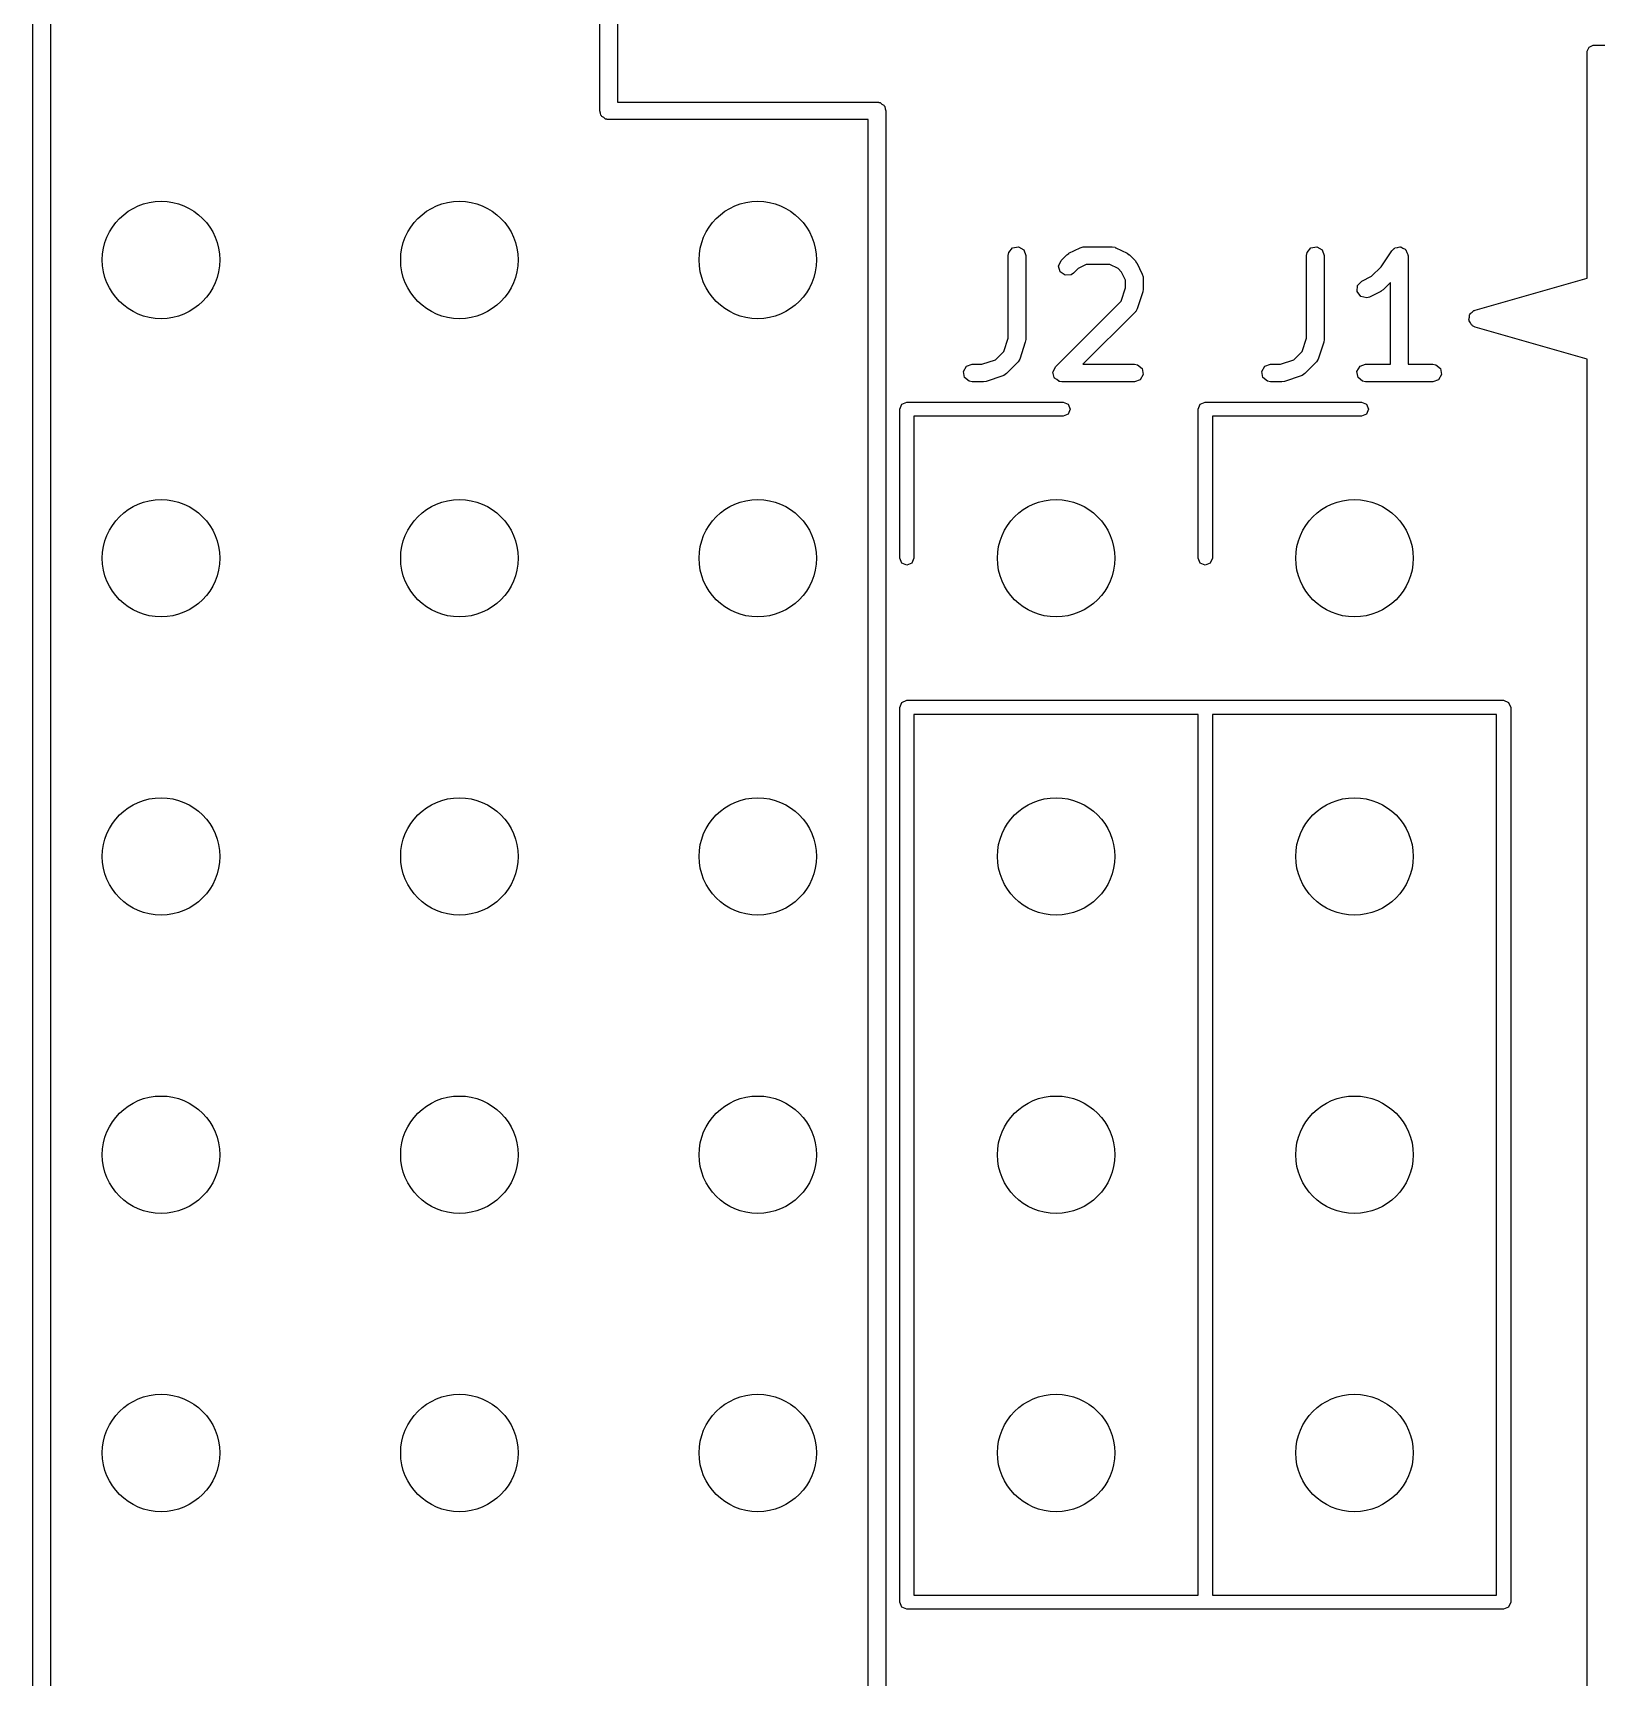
# Model space of a CAD drawing. Extents: x 51 to 109, y -109 to -51.2.
# Drawn here: x 50.98 to 64.29, y -90.81 to -76.81 of the extents above; entities that cross this region are included whole.
import ezdxf

# ---------------------------------------------------------------- set-up
doc = ezdxf.new("R2010")
doc.units = 0
doc.layers.add('BLACK', color=7, linetype='CONTINUOUS')

msp = doc.modelspace()

# ---------------------------------------------------------------- linework, layer by layer
at = {"layer": 'BLACK', "linetype": 'CONTINUOUS'}
for p, q in [((50.979, -102.616), (50.979, -75.184)), ((55.955, -75.184), (55.955, -77.395)), ((51.129, -75.259), (51.129, -102.541)), ((55.805, -77.47), (55.805, -75.259)), ((64.212, -76.962), (64.2266, -76.9266)), ((64.212, -78.894), (64.212, -76.962)), ((64.2266, -76.9266), (64.262, -76.912)), ((64.262, -76.912), (95.758, -76.912)), ((55.955, -77.395), (58.166, -77.395)), ((58.166, -77.395), (58.1757, -77.3967)), ((58.1757, -77.3967), (58.179, -77.3961)), ((58.179, -77.3961), (58.1819, -77.3978)), ((58.1819, -77.3978), (58.1917, -77.3995)), ((58.1917, -77.3995), (58.2066, -77.412)), ((58.2066, -77.412), (58.2235, -77.4218)), ((58.2235, -77.4218), (58.2258, -77.4281)), ((58.2258, -77.4281), (58.231, -77.4325)), ((58.231, -77.4325), (58.2343, -77.4517)), ((55.8117, -77.4883), (55.805, -77.47)), ((55.815, -77.5075), (55.8117, -77.4883)), ((55.8202, -77.5118), (55.815, -77.5075)), ((55.8225, -77.5182), (55.8202, -77.5118)), ((55.8394, -77.528), (55.8225, -77.5182)), ((55.8543, -77.5405), (55.8394, -77.528)), ((55.8641, -77.5422), (55.8543, -77.5405)), ((55.867, -77.5439), (55.8641, -77.5422)), ((55.8703, -77.5433), (55.867, -77.5439)), ((55.88, -77.545), (55.8703, -77.5433)), ((58.091, -77.545), (55.88, -77.545)), ((58.091, -100.33), (58.091, -77.545)), ((58.2343, -77.4517), (58.241, -77.47)), ((58.241, -77.47), (58.241, -100.255)), ((59.2817, -78.7028), (59.2862, -78.6772)), ((59.2862, -78.6772), (59.3192, -78.6379)), ((59.3192, -78.6379), (59.3697, -78.629)), ((59.3697, -78.629), (59.4141, -78.6546)), ((59.4141, -78.6546), (59.4317, -78.7028)), ((59.7798, -78.6974), (59.7982, -78.6845)), ((59.7982, -78.6845), (59.7993, -78.6834)), ((59.7993, -78.6834), (59.8946, -78.6357)), ((59.8946, -78.6357), (59.9195, -78.6283)), ((59.9195, -78.6283), (59.9239, -78.6294)), ((59.9239, -78.6294), (59.9281, -78.6278)), ((59.9281, -78.6278), (60.1662, -78.6278)), ((60.1662, -78.6278), (60.1918, -78.6323)), ((60.1918, -78.6323), (60.1953, -78.6352)), ((60.1953, -78.6352), (60.1997, -78.6357)), ((60.1997, -78.6357), (60.295, -78.6834)), ((60.295, -78.6834), (60.313, -78.6967)), ((60.313, -78.6967), (60.3145, -78.6974)), ((61.8217, -78.7028), (61.8262, -78.6772)), ((61.8262, -78.6772), (61.8592, -78.6379)), ((61.8592, -78.6379), (61.9097, -78.629)), ((61.9097, -78.629), (61.9541, -78.6546)), ((61.9541, -78.6546), (61.9717, -78.7028)), ((62.4574, -78.7979), (62.5485, -78.6612)), ((62.5485, -78.6612), (62.5665, -78.6424)), ((62.5665, -78.6424), (62.5707, -78.6412)), ((62.5707, -78.6412), (62.5735, -78.6379)), ((62.5735, -78.6379), (62.5949, -78.6341)), ((62.5949, -78.6341), (62.6158, -78.628)), ((62.6158, -78.628), (62.6197, -78.6297)), ((62.6197, -78.6297), (62.624, -78.629)), ((62.624, -78.629), (62.6428, -78.6398)), ((62.6428, -78.6398), (62.6628, -78.6486)), ((62.6628, -78.6486), (62.6647, -78.6525)), ((62.6647, -78.6525), (62.6684, -78.6546)), ((62.6684, -78.6546), (62.6758, -78.6751)), ((62.6758, -78.6751), (62.6855, -78.6946)), ((62.6855, -78.6946), (62.6845, -78.6988)), ((59.2817, -79.4049), (59.2817, -78.7028)), ((59.4317, -78.7028), (59.4317, -79.4171)), ((59.7105, -78.7915), (59.7322, -78.745)), ((59.7238, -78.8411), (59.7105, -78.7915)), ((59.7322, -78.745), (59.7798, -78.6974)), ((59.8773, -78.8121), (59.8383, -78.8511)), ((59.9458, -78.7778), (59.8773, -78.8121)), ((60.1485, -78.7778), (59.9458, -78.7778)), ((60.217, -78.8121), (60.1485, -78.7778)), ((60.2474, -78.8425), (60.217, -78.8121)), ((60.3145, -78.6974), (60.3621, -78.745)), ((60.3621, -78.745), (60.3749, -78.7634)), ((60.3749, -78.7634), (60.3761, -78.7645)), ((60.3761, -78.7645), (60.4237, -78.8598)), ((61.8217, -79.4049), (61.8217, -78.7028)), ((61.9717, -78.7028), (61.9717, -79.4171)), ((62.376, -78.8793), (62.4574, -78.7979)), ((62.6845, -78.6988), (62.686, -78.7028)), ((62.686, -78.7028), (62.686, -79.6278)), ((59.7658, -78.8705), (59.7238, -78.8411)), ((59.8169, -78.866), (59.7658, -78.8705)), ((59.8383, -78.8511), (59.8169, -78.866)), ((60.2435, -79.0909), (60.2817, -78.9764)), ((60.2817, -78.911), (60.2474, -78.8425)), ((60.2817, -78.9764), (60.2817, -78.911)), ((60.4237, -78.8598), (60.4312, -78.8847)), ((60.4312, -78.8847), (60.4301, -78.8891)), ((60.4301, -78.8891), (60.4317, -78.8933)), ((60.4317, -78.8933), (60.4317, -78.9885)), ((62.2533, -79.0099), (62.2564, -78.9587)), ((62.2564, -78.9587), (62.2917, -78.9215)), ((62.2917, -78.9215), (62.376, -78.8793)), ((62.536, -78.9315), (62.4735, -78.9939)), ((62.536, -79.6278), (62.536, -78.9315)), ((63.2574, -79.1668), (64.212, -78.894)), ((59.6846, -79.6498), (60.2435, -79.0909)), ((60.4278, -79.0123), (60.3802, -79.1551)), ((60.4317, -78.9885), (60.4278, -79.0106)), ((60.4278, -79.0106), (60.4278, -79.0123)), ((62.2839, -79.0511), (62.2533, -79.0099)), ((62.3338, -79.063), (62.2839, -79.0511)), ((62.3588, -79.0556), (62.3338, -79.063)), ((62.454, -79.008), (62.3588, -79.0556)), ((62.4551, -79.0068), (62.454, -79.008)), ((62.4735, -78.9939), (62.4551, -79.0068)), ((60.3621, -79.1844), (59.9187, -79.6278)), ((60.364, -79.1804), (60.3621, -79.1844)), ((60.3678, -79.178), (60.364, -79.1804)), ((60.3802, -79.1551), (60.3678, -79.178)), ((63.2034, -79.2466), (63.2084, -79.2266)), ((63.2058, -79.2516), (63.2034, -79.2466)), ((63.2052, -79.2571), (63.2058, -79.2516)), ((63.2084, -79.2266), (63.2105, -79.2061)), ((63.2105, -79.2061), (63.2145, -79.2022)), ((63.2145, -79.2022), (63.2158, -79.1969)), ((63.2158, -79.1969), (63.2325, -79.1847)), ((63.2325, -79.1847), (63.2474, -79.1704)), ((63.2474, -79.1704), (63.2529, -79.17)), ((63.2529, -79.17), (63.2574, -79.1668)), ((63.2168, -79.2742), (63.2052, -79.2571)), ((63.2258, -79.2928), (63.2168, -79.2742)), ((63.2308, -79.295), (63.2258, -79.2928)), ((63.2339, -79.2996), (63.2308, -79.295)), ((63.2574, -79.311), (63.2339, -79.2996)), ((64.212, -79.5837), (63.2574, -79.311)), ((59.1733, -79.5896), (59.2435, -79.5194)), ((59.2435, -79.5194), (59.2817, -79.4049)), ((59.4278, -79.4408), (59.3802, -79.5837)), ((59.4317, -79.4171), (59.4278, -79.4392)), ((59.4278, -79.4392), (59.4278, -79.4408)), ((61.7133, -79.5896), (61.7835, -79.5194)), ((61.7835, -79.5194), (61.8217, -79.4049)), ((61.9678, -79.4408), (61.9202, -79.5837)), ((61.9717, -79.4171), (61.9678, -79.4392)), ((61.9678, -79.4392), (61.9678, -79.4408)), ((58.9019, -79.6898), (58.9275, -79.6454)), ((58.9275, -79.6454), (58.9757, -79.6278)), ((58.9757, -79.6278), (59.0588, -79.6278)), ((59.0588, -79.6278), (59.1733, -79.5896)), ((59.3621, -79.613), (59.2668, -79.7082)), ((59.364, -79.6089), (59.3621, -79.613)), ((59.3678, -79.6066), (59.364, -79.6089)), ((59.3802, -79.5837), (59.3678, -79.6066)), ((59.6638, -79.6898), (59.675, -79.6702)), ((59.675, -79.6702), (59.6846, -79.6498)), ((59.9187, -79.6278), (60.3567, -79.6278)), ((60.3567, -79.6278), (60.3823, -79.6323)), ((60.3823, -79.6323), (60.4216, -79.6653)), ((60.4216, -79.6653), (60.4305, -79.7158)), ((61.4419, -79.6898), (61.4675, -79.6454)), ((61.4675, -79.6454), (61.5157, -79.6278)), ((61.5157, -79.6278), (61.5988, -79.6278)), ((61.5988, -79.6278), (61.7133, -79.5896)), ((61.9021, -79.613), (61.8068, -79.7082)), ((61.904, -79.6089), (61.9021, -79.613)), ((61.9078, -79.6066), (61.904, -79.6089)), ((61.9202, -79.5837), (61.9078, -79.6066)), ((62.2514, -79.6898), (62.277, -79.6454)), ((62.277, -79.6454), (62.3252, -79.6278)), ((62.3252, -79.6278), (62.536, -79.6278)), ((62.686, -79.6278), (62.8967, -79.6278)), ((62.8967, -79.6278), (62.9223, -79.6323)), ((62.9223, -79.6323), (62.9616, -79.6653)), ((62.9616, -79.6653), (62.9705, -79.7158)), ((64.212, -104.319), (64.212, -79.5837)), ((58.9108, -79.7403), (58.9019, -79.6898)), ((58.9501, -79.7733), (58.9108, -79.7403)), ((58.9757, -79.7778), (58.9501, -79.7733)), ((59.071, -79.7778), (58.9757, -79.7778)), ((59.0725, -79.7773), (59.071, -79.7778)), ((59.0947, -79.774), (59.0725, -79.7773)), ((59.2375, -79.7264), (59.0947, -79.774)), ((59.241, -79.7236), (59.2375, -79.7264)), ((59.2455, -79.7232), (59.241, -79.7236)), ((59.2668, -79.7082), (59.2455, -79.7232)), ((59.6629, -79.6963), (59.6644, -79.6932)), ((59.6687, -79.7181), (59.6629, -79.6963)), ((59.6644, -79.6932), (59.6638, -79.6898)), ((59.6727, -79.7403), (59.6687, -79.7181)), ((59.6753, -79.7425), (59.6727, -79.7403)), ((59.6762, -79.7458), (59.6753, -79.7425)), ((59.6947, -79.7588), (59.6762, -79.7458)), ((59.712, -79.7733), (59.6947, -79.7588)), ((59.7166, -79.7741), (59.712, -79.7733)), ((59.7182, -79.7753), (59.7166, -79.7741)), ((59.7215, -79.775), (59.7182, -79.7753)), ((59.7376, -79.7778), (59.7215, -79.775)), ((60.3567, -79.7778), (59.7376, -79.7778)), ((60.4049, -79.7603), (60.3567, -79.7778)), ((60.4305, -79.7158), (60.4049, -79.7603)), ((61.4508, -79.7403), (61.4419, -79.6898)), ((61.4901, -79.7733), (61.4508, -79.7403)), ((61.5157, -79.7778), (61.4901, -79.7733)), ((61.611, -79.7778), (61.5157, -79.7778)), ((61.6125, -79.7773), (61.611, -79.7778)), ((61.6347, -79.774), (61.6125, -79.7773)), ((61.7775, -79.7264), (61.6347, -79.774)), ((61.781, -79.7236), (61.7775, -79.7264)), ((61.7855, -79.7232), (61.781, -79.7236)), ((61.8068, -79.7082), (61.7855, -79.7232)), ((62.2603, -79.7403), (62.2514, -79.6898)), ((62.2996, -79.7733), (62.2603, -79.7403)), ((62.3252, -79.7778), (62.2996, -79.7733)), ((62.8967, -79.7778), (62.3252, -79.7778)), ((62.9449, -79.7603), (62.8967, -79.7778)), ((62.9705, -79.7158), (62.9449, -79.7603)), ((58.3776, -79.9676), (58.42, -79.95)), ((58.42, -79.95), (59.75, -79.95)), ((59.75, -79.95), (59.7924, -79.9676)), ((60.9176, -79.9676), (60.96, -79.95)), ((60.96, -79.95), (62.29, -79.95)), ((62.29, -79.95), (62.3324, -79.9676)), ((58.36, -80.01), (58.3776, -79.9676)), ((58.36, -81.28), (58.36, -80.01)), ((59.75, -80.07), (58.48, -80.07)), ((58.48, -80.07), (58.48, -81.28)), ((59.7924, -80.0524), (59.75, -80.07)), ((59.7924, -79.9676), (59.81, -80.01)), ((59.81, -80.01), (59.7924, -80.0524)), ((60.9, -80.01), (60.9176, -79.9676)), ((60.9, -81.28), (60.9, -80.01)), ((62.29, -80.07), (61.02, -80.07)), ((61.02, -80.07), (61.02, -81.28)), ((62.3324, -80.0524), (62.29, -80.07)), ((62.3324, -79.9676), (62.35, -80.01)), ((62.35, -80.01), (62.3324, -80.0524)), ((58.3776, -81.3224), (58.36, -81.28)), ((58.42, -81.34), (58.3776, -81.3224)), ((58.4624, -81.3224), (58.42, -81.34)), ((58.48, -81.28), (58.4624, -81.3224)), ((60.9176, -81.3224), (60.9, -81.28)), ((60.96, -81.34), (60.9176, -81.3224)), ((61.0024, -81.3224), (60.96, -81.34)), ((61.02, -81.28), (61.0024, -81.3224)), ((58.36, -82.55), (58.3776, -82.5076)), ((58.36, -90.17), (58.36, -82.55)), ((58.3776, -82.5076), (58.42, -82.49)), ((58.42, -82.49), (60.96, -82.49)), ((58.48, -82.61), (58.48, -90.11)), ((60.9, -82.61), (58.48, -82.61)), ((60.9, -90.11), (60.9, -82.61)), ((60.96, -82.49), (63.5, -82.49)), ((61.02, -82.61), (61.02, -90.11)), ((63.44, -82.61), (61.02, -82.61)), ((63.44, -90.11), (63.44, -82.61)), ((63.5, -82.49), (63.5424, -82.5076)), ((63.5424, -82.5076), (63.56, -82.55)), ((63.56, -82.55), (63.56, -90.17)), ((58.3776, -90.2124), (58.36, -90.17)), ((58.48, -90.11), (60.9, -90.11)), ((61.02, -90.11), (63.44, -90.11)), ((63.56, -90.17), (63.5424, -90.2124)), ((58.42, -90.23), (58.3776, -90.2124)), ((60.96, -90.23), (58.42, -90.23)), ((63.5, -90.23), (60.96, -90.23)), ((63.5424, -90.2124), (63.5, -90.23))]:
    msp.add_line(p, q, dxfattribs=at)
at = {"layer": 'BLACK'}
for centre in [(52.07, -78.74), (54.61, -78.74), (57.15, -78.74), (52.07, -81.28), (54.61, -81.28), (57.15, -81.28), (59.69, -81.28), (62.23, -81.28), (52.07, -83.82), (54.61, -83.82), (57.15, -83.82), (59.69, -83.82), (62.23, -83.82), (52.07, -86.36), (54.61, -86.36), (57.15, -86.36), (59.69, -86.36), (62.23, -86.36), (52.07, -88.9), (54.61, -88.9), (57.15, -88.9), (59.69, -88.9), (62.23, -88.9)]:
    msp.add_circle(centre, 0.5, dxfattribs=at)

doc.saveas('drawing.dxf')
